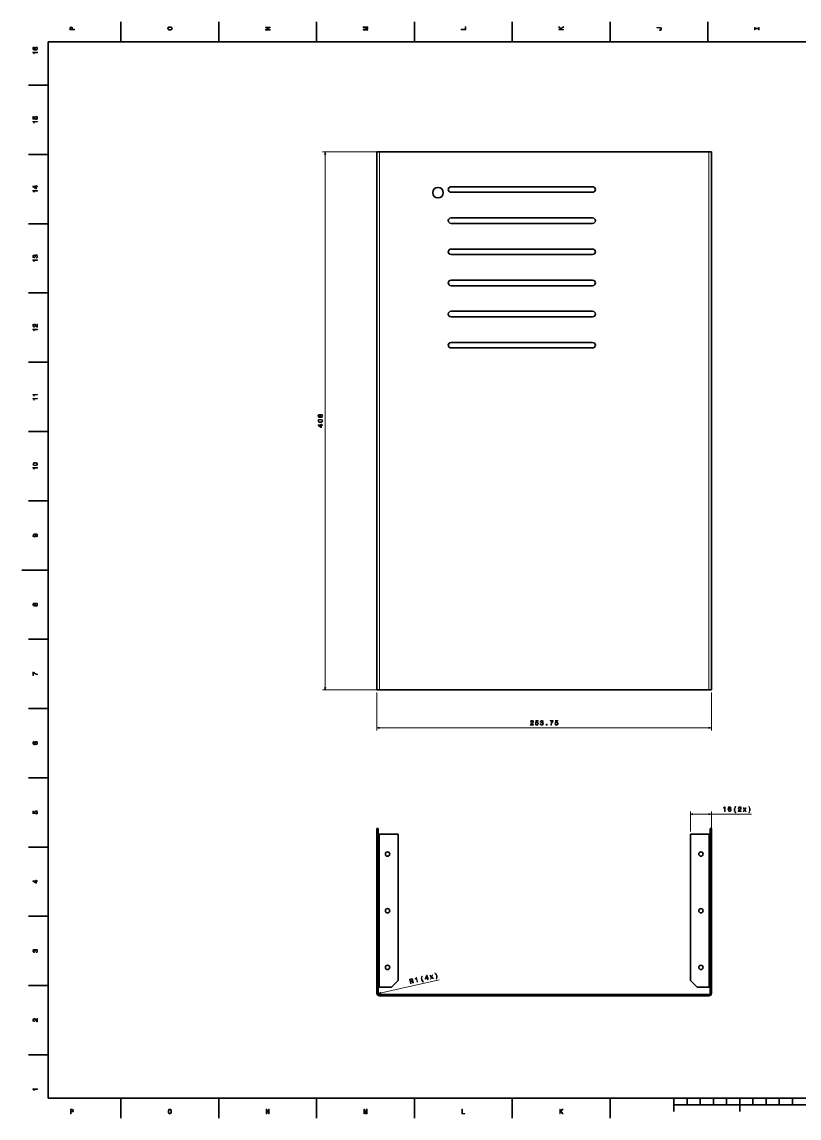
# Model space of a CAD drawing. Extents: x 0 to 1189, y 0 to 841.
# Drawn here: x 0 to 590, y 5 to 836 of the extents above; entities that cross this region are included whole.
import ezdxf

# ---------------------------------------------------------------- set-up
doc = ezdxf.new("R2010")
doc.units = 0

msp = doc.modelspace()

# ---------------------------------------------------------------- linework, layer by layer
at = {"color": 7, "lineweight": 35, "ltscale": 0.375}
for p, q in [((75.099998, 821), (75.099998, 836)), ((149.300003, 821), (149.300003, 836)), ((223.5, 821), (223.5, 836)), ((297.700012, 821), (297.700012, 836)), ((371.899994, 821), (371.899994, 836)), ((446.100006, 821), (446.100006, 836)), ((520.299988, 821), (520.299988, 836)), ((20, 788), (5, 788)), ((20, 735.5), (5, 735.5)), ((20, 683), (5, 683)), ((20, 630.5), (5, 630.5)), ((20, 578), (5, 578)), ((20, 525.5), (5, 525.5)), ((20, 473), (5, 473)), ((20, 368), (5, 368)), ((20, 315.5), (5, 315.5)), ((20, 263), (5, 263)), ((20, 210.5), (5, 210.5)), ((20, 158), (5, 158)), ((20, 105.5), (5, 105.5)), ((20, 53), (5, 53)), ((75.099998, 20), (75.099998, 5)), ((149.300003, 20), (149.300003, 5)), ((223.5, 20), (223.5, 5)), ((297.700012, 20), (297.700012, 5)), ((371.899994, 20), (371.899994, 5)), ((446.100006, 20), (446.100006, 5))]:
    msp.add_line(p, q, dxfattribs=at)
at = {"color": 7, "lineweight": 35}
for p, q in [((1169, 821), (20, 821)), ((20, 821), (20, 20)), ((269.328613, 329.548767), (269.328613, 737.548767)), ((271.328613, 737.548767), (521.078613, 737.548767)), ((523.078613, 329.548767), (523.078613, 737.548767)), ((432.884216, 711.054565), (325.483063, 711.054565)), ((325.483063, 706.869995), (432.884216, 706.869995)), ((432.884216, 687.444824), (325.483063, 687.444824)), ((325.483063, 683.260254), (432.884216, 683.260254)), ((432.884216, 663.835083), (325.483063, 663.835083)), ((325.483063, 659.650513), (432.884216, 659.650513)), ((432.884216, 640.225342), (325.483063, 640.225342)), ((325.483063, 636.04071), (432.884216, 636.04071)), ((432.884216, 616.615601), (325.483063, 616.615601)), ((325.483063, 612.430969), (432.884216, 612.430969)), ((432.884216, 593.005798), (325.483063, 593.005798)), ((325.483063, 588.821228), (432.884216, 588.821228)), ((20, 420.5), (0, 420.5)), ((521.078613, 329.548767), (271.328613, 329.548767)), ((269.328613, 220.193573), (269.328613, 99.693573)), ((270.328613, 99.693573), (270.328613, 220.193573)), ((285.328613, 220.193573), (285.328613, 109.193573)), ((507.078613, 109.193573), (507.078613, 220.193573)), ((522.078613, 99.693573), (522.078613, 220.193573)), ((523.078613, 220.193573), (523.078613, 99.693573)), ((521.078613, 98.693573), (271.328613, 98.693573)), ((271.328613, 97.693573), (521.078613, 97.693573)), ((20, 20), (1169, 20)), ((494.5, 15), (694.5, 15))]:
    msp.add_line(p, q, dxfattribs=at)
at = {"color": 7, "lineweight": 13}
for p, q in [((269.328613, 737.548767), (228.074066, 737.548767)), ((230.074066, 329.548767), (230.074066, 737.548767)), ((271.328613, 329.548767), (271.328613, 737.548767)), ((521.078613, 329.548767), (521.078613, 737.548767)), ((269.328613, 329.548767), (228.074066, 329.548767)), ((269.328613, 327.548767), (269.328613, 298.895111)), ((523.078613, 327.548767), (523.078613, 298.895111)), ((269.328613, 300.895111), (523.078613, 300.895111)), ((507.078613, 235.497284), (553.498413, 235.497284)), ((271.328613, 220.193573), (271.328613, 104.193573)), ((521.078613, 104.193573), (521.078613, 220.193573)), ((270.352875, 99.474686), (316.61792, 109.852844))]:
    msp.add_line(p, q, dxfattribs=at)
at = {"color": 7, "lineweight": 35, "ltscale": 0.05}
for p, q in [((271.328613, 737.548767), (269.328613, 737.548767)), ((523.078613, 737.548767), (521.078613, 737.548767)), ((271.328613, 329.548767), (269.328613, 329.548767)), ((523.078613, 329.548767), (521.078613, 329.548767))]:
    msp.add_line(p, q, dxfattribs=at)
at = {"color": 7, "lineweight": 13, "ltscale": 0.382593}
for p, q in [((507.078613, 222.193573), (507.078613, 237.497299)), ((523.078613, 222.193573), (523.078613, 237.497299))]:
    msp.add_line(p, q, dxfattribs=at)
at = {"color": 7, "lineweight": 35, "ltscale": 0.025}
for p, q in [((269.328613, 224.493576), (269.328613, 223.493576)), ((270.328613, 224.493576), (269.328613, 224.493576)), ((270.328613, 224.493576), (270.328613, 223.493576)), ((522.078613, 224.493576), (523.078613, 224.493576)), ((522.078613, 223.493576), (522.078613, 224.493576)), ((523.078613, 223.493576), (523.078613, 224.493576)), ((269.328613, 222.907776), (270.328613, 222.907776)), ((269.328613, 221.493576), (270.328613, 221.493576)), ((270.328613, 220.193573), (269.328613, 220.193573)), ((270.328613, 220.193573), (271.328613, 220.193573)), ((522.078613, 220.193573), (521.078613, 220.193573)), ((523.078613, 222.907776), (522.078613, 222.907776)), ((523.078613, 221.493576), (522.078613, 221.493576)), ((523.078613, 220.193573), (522.078613, 220.193573)), ((270.328613, 104.193573), (271.328613, 104.193573)), ((522.078613, 104.193573), (521.078613, 104.193573))]:
    msp.add_line(p, q, dxfattribs=at)
at = {"color": 7, "lineweight": 35, "ltscale": 0.014645}
for p, q in [((269.328613, 223.493576), (269.328613, 222.907776)), ((270.328613, 223.493576), (270.328613, 222.907776)), ((522.078613, 223.493576), (522.078613, 222.907776)), ((523.078613, 223.493576), (523.078613, 222.907776))]:
    msp.add_line(p, q, dxfattribs=at)
at = {"color": 7, "lineweight": 13, "ltscale": 0.025}
for p, q in [((270.328613, 223.493576), (269.328613, 223.493576)), ((522.078613, 223.493576), (523.078613, 223.493576))]:
    msp.add_line(p, q, dxfattribs=at)
at = {"color": 7, "lineweight": 35, "ltscale": 0.035355}
for p, q in [((269.328613, 222.907776), (269.328613, 221.493576)), ((270.328613, 222.907776), (270.328613, 221.493576)), ((522.078613, 222.907776), (522.078613, 221.493576)), ((523.078613, 222.907776), (523.078613, 221.493576))]:
    msp.add_line(p, q, dxfattribs=at)
at = {"color": 7, "lineweight": 35, "ltscale": 0.0325}
for p, q in [((269.328613, 221.493576), (269.328613, 220.193573)), ((270.328613, 221.493576), (270.328613, 220.193573)), ((522.078613, 221.493576), (522.078613, 220.193573)), ((523.078613, 221.493576), (523.078613, 220.193573))]:
    msp.add_line(p, q, dxfattribs=at)
at = {"color": 7, "lineweight": 35, "ltscale": 0.35}
for p, q in [((271.328613, 220.193573), (285.328613, 220.193573)), ((507.078613, 220.193573), (521.078613, 220.193573))]:
    msp.add_line(p, q, dxfattribs=at)
at = {"color": 7, "lineweight": 35, "ltscale": 0.176777}
for p, q in [((285.328613, 109.193573), (280.328613, 104.193573)), ((507.078613, 109.193573), (512.078613, 104.193573))]:
    msp.add_line(p, q, dxfattribs=at)
at = {"color": 7, "lineweight": 35, "ltscale": 0.225}
for p, q in [((271.328613, 104.193573), (280.328613, 104.193573)), ((521.078613, 104.193573), (512.078613, 104.193573))]:
    msp.add_line(p, q, dxfattribs=at)
at = {"color": 7, "lineweight": 35, "ltscale": 0.25}
for p, q in [((494.5, 20), (494.5, 10)), ((544.5, 20), (544.5, 10))]:
    msp.add_line(p, q, dxfattribs=at)
at = {"color": 7, "lineweight": 35, "ltscale": 0.125}
for p, q in [((504.5, 20), (504.5, 15)), ((514.5, 20), (514.5, 15)), ((524.5, 20), (524.5, 15)), ((534.5, 20), (534.5, 15)), ((554.5, 20), (554.5, 15)), ((564.5, 20), (564.5, 15)), ((574.5, 20), (574.5, 15)), ((584.5, 20), (584.5, 15))]:
    msp.add_line(p, q, dxfattribs=at)
at = {"color": 7, "lineweight": 13}
for points in [[(39.833214, 829.935913), (39.833214, 830.399841), (38.355549, 830.399841), (38.355549, 830.914246), (38.330334, 831.433716), (38.15382, 831.84729), (37.810879, 832.114563), (37.341858, 832.205322), (36.908142, 832.134705), (36.59042, 831.932983), (36.398777, 831.600159), (36.333214, 831.14624), (36.333214, 829.935913)], [(36.761887, 831.020203), (36.792149, 831.322754), (36.88797, 831.544678), (37.064484, 831.675781), (37.341858, 831.721191), (37.634365, 831.670776), (37.810879, 831.534607), (37.901657, 831.302612), (37.926872, 830.984863), (37.926872, 830.399841), (36.761887, 830.399841)], [(112.283211, 829.703918), (113.069954, 829.794678), (113.649925, 830.056946), (114.007996, 830.465454), (114.129036, 831), (114.007996, 831.529541), (113.649925, 831.943115), (113.069954, 832.200317), (112.283211, 832.296143), (111.501511, 832.200317), (111.183784, 832.089355), (110.921539, 831.943115), (110.563469, 831.529541), (110.472694, 831.277405), (110.437393, 831), (110.563469, 830.460388), (110.916496, 830.05188), (111.496468, 829.794678)], [(112.283211, 830.188049), (111.672981, 830.24353), (111.224136, 830.409973), (110.951797, 830.667175), (110.85598, 831), (110.951797, 831.32782), (111.229179, 831.585022), (111.678024, 831.751465), (112.283211, 831.811951), (112.89344, 831.751465), (113.342285, 831.585022), (113.614624, 831.32782), (113.705399, 831), (113.614624, 830.667175), (113.342285, 830.409973), (112.898483, 830.24353)], [(188.2332, 829.850159), (188.2332, 830.268738), (185.363602, 830.268738), (188.2332, 831.610229), (188.2332, 832.149841), (184.7332, 832.149841), (184.7332, 831.726257), (187.602798, 831.726257), (184.7332, 830.399841), (184.7332, 829.850159)], [(262.433228, 829.739197), (262.433228, 830.127502), (259.255981, 830.127502), (262.433228, 830.783142), (262.433228, 831.216858), (259.255981, 831.867432), (262.433228, 831.867432), (262.433228, 832.260803), (258.933228, 832.260803), (258.933228, 831.645569), (262.019684, 831), (258.933228, 830.359497), (258.933228, 829.739197)], [(336.633209, 829.976257), (336.633209, 832.225525), (336.209564, 832.225525), (336.209564, 830.440186), (333.133209, 830.440186), (333.133209, 829.976257)], [(410.833221, 829.90564), (410.833221, 830.369629), (409.587555, 830.369629), (409.143738, 830.783142), (410.833221, 831.958191), (410.833221, 832.523071), (408.805847, 831.110962), (407.333221, 832.482727), (407.333221, 831.867432), (408.952087, 830.369629), (407.333221, 830.369629), (407.333221, 829.90564)], [(483.873291, 831.403442), (484.24649, 831.368164), (484.503693, 831.262268), (484.660034, 831.04541), (484.705414, 830.712524), (484.660034, 830.384705), (484.513794, 830.167847), (484.256592, 830.041809), (483.883392, 830.00647), (483.631226, 830.016602), (483.631226, 829.562683), (483.888428, 829.552612), (484.448212, 829.613098), (484.836548, 829.819885), (485.053406, 830.177979), (485.129059, 830.70752), (485.053406, 831.231995), (484.836548, 831.590088), (484.453278, 831.796814), (483.893463, 831.862427), (481.533234, 831.862427), (481.533234, 831.403442)], [(558.80957, 830.768005), (558.80957, 830.122498), (559.233215, 830.122498), (559.233215, 831.877502), (558.80957, 831.877502), (558.80957, 831.231995), (556.15686, 831.231995), (556.15686, 831.877502), (555.733215, 831.877502), (555.733215, 830.122498), (556.15686, 830.122498), (556.15686, 830.768005)], [(9.276297, 816.978394), (8.867795, 816.882568), (8.565202, 816.660706), (8.373559, 816.317749), (8.307997, 815.873962), (8.3433, 815.576355), (8.43912, 815.319153), (8.595461, 815.092224), (8.817363, 814.900574), (9.09474, 814.749268), (9.432636, 814.638367), (9.831052, 814.567749), (10.279899, 814.547546), (10.996037, 814.628235), (11.51549, 814.875366), (11.82817, 815.273804), (11.934077, 815.818481), (11.8433, 816.307678), (11.606268, 816.680847), (11.233069, 816.922913), (10.759006, 817.008667), (10.279899, 816.922913), (9.911743, 816.690918), (9.679755, 816.332886), (9.599063, 815.889038), (9.699927, 815.409973), (9.987391, 815.05188), (9.432636, 815.127563), (9.034222, 815.28894), (8.79719, 815.536011), (8.716498, 815.878967), (8.756845, 816.131165), (8.862752, 816.322754), (9.039265, 816.448853), (9.276297, 816.514404)], [(10.764049, 816.51947), (11.081772, 816.463989), (11.323847, 816.322754), (11.48523, 816.095825), (11.535663, 815.813416), (11.48523, 815.515869), (11.32889, 815.28894), (11.086815, 815.142639), (10.769092, 815.09729), (10.456412, 815.147705), (10.21938, 815.28894), (10.068084, 815.520935), (10.012608, 815.833557), (10.068084, 816.105896), (10.214337, 816.322754), (10.451368, 816.463989)], [(11.833213, 812.641235), (11.833213, 813.100159), (8.307997, 813.100159), (8.307997, 812.757202), (8.615634, 812.666443), (8.822406, 812.484863), (8.943443, 812.20752), (8.983789, 811.824219), (9.341859, 811.824219), (9.341859, 812.641235)], [(11.833213, 760.141235), (11.833213, 760.600159), (8.307997, 760.600159), (8.307997, 760.257202), (8.615634, 760.166443), (8.822406, 759.984863), (8.943443, 759.70752), (8.983789, 759.324219), (9.341859, 759.324219), (9.341859, 760.141235)], [(10.920389, 762.017334), (11.333934, 762.128235), (11.6567, 762.375366), (11.858429, 762.738464), (11.934077, 763.202454), (11.8433, 763.711853), (11.596181, 764.110229), (11.202809, 764.362427), (10.698487, 764.458252), (10.229466, 764.372498), (9.861311, 764.130432), (9.624279, 763.752197), (9.538545, 763.263), (9.599063, 762.884766), (9.76549, 762.592224), (8.822406, 762.733459), (8.822406, 764.266602), (8.408861, 764.266602), (8.408861, 762.395569), (10.26477, 762.118164), (10.26477, 762.521606), (10.027738, 762.814148), (9.942002, 763.187317), (9.997478, 763.510071), (10.158861, 763.757202), (10.405979, 763.913574), (10.723703, 763.969055), (11.041427, 763.913574), (11.288545, 763.752197), (11.444884, 763.505066), (11.50036, 763.187317), (11.465057, 762.920044), (11.349063, 762.713257), (11.167507, 762.561951), (10.920389, 762.486328)], [(11.833213, 707.641235), (11.833213, 708.100159), (8.307997, 708.100159), (8.307997, 707.757202), (8.615634, 707.666443), (8.822406, 707.484863), (8.943443, 707.20752), (8.983789, 706.824219), (9.341859, 706.824219), (9.341859, 707.641235)], [(11.833213, 711.04541), (11.833213, 711.499268), (10.965778, 711.499268), (10.965778, 711.998596), (10.56232, 711.998596), (10.56232, 711.499268), (8.408861, 711.499268), (8.408861, 711.040344), (10.521974, 709.507202), (10.965777, 709.507202), (10.965778, 711.04541)], [(10.56232, 709.930847), (8.993876, 711.04541), (10.56232, 711.04541)], [(10.733789, 656.997131), (10.769092, 656.997131), (11.253242, 657.07782), (11.616354, 657.31488), (11.848343, 657.688049), (11.934077, 658.182312), (11.848343, 658.706787), (11.626441, 659.100159), (11.273415, 659.352295), (10.819525, 659.443115), (10.521974, 659.402771), (10.279899, 659.291809), (10.0933, 659.110229), (9.957132, 658.868164), (9.684798, 659.195984), (9.251081, 659.311951), (8.857709, 659.236328), (8.560158, 659.01947), (8.373559, 658.666443), (8.307997, 658.182312), (8.388688, 657.728394), (8.610591, 657.380432), (8.963616, 657.153442), (9.432636, 657.07782), (9.467939, 657.07782), (9.467939, 657.526672), (9.145173, 657.567017), (8.913184, 657.69812), (8.771974, 657.909973), (8.721541, 658.20752), (8.761888, 658.469727), (8.867795, 658.661377), (9.039265, 658.777405), (9.271254, 658.822754), (9.518372, 658.777405), (9.684798, 658.656372), (9.785663, 658.444519), (9.815922, 658.157043), (9.810879, 657.960388), (10.209293, 657.960388), (10.199207, 658.20752), (10.244596, 658.525208), (10.365634, 658.762268), (10.56232, 658.903442), (10.819524, 658.953918), (11.112032, 658.898438), (11.32889, 658.752197), (11.465057, 658.520203), (11.510447, 658.212524), (11.460014, 657.894836), (11.308718, 657.662842), (11.066643, 657.516602), (10.733789, 657.461121)], [(11.833213, 655.141235), (11.833213, 655.600159), (8.307997, 655.600159), (8.307997, 655.257202), (8.615634, 655.166443), (8.822406, 654.984863), (8.943443, 654.70752), (8.983789, 654.324219), (9.341859, 654.324219), (9.341859, 655.141235)], [(11.833213, 604.537476), (11.833213, 606.943115), (11.399495, 606.943115), (11.399495, 605.041809), (11.162464, 605.147705), (10.965778, 605.329285), (10.607709, 605.889038), (10.456412, 606.186584), (10.239553, 606.51947), (9.987391, 606.75647), (9.689841, 606.892639), (9.351945, 606.943115), (8.928314, 606.857361), (8.595461, 606.6203), (8.383645, 606.257202), (8.307997, 605.788208), (8.393732, 605.304077), (8.630763, 604.935913), (9.009006, 604.698853), (9.508285, 604.618164), (9.57889, 604.618164), (9.57889, 605.077087), (9.538545, 605.077087), (9.195605, 605.122498), (8.943443, 605.258667), (8.782061, 605.475525), (8.726584, 605.763), (8.777017, 606.055481), (8.903098, 606.272339), (9.099784, 606.413574), (9.346902, 606.463989), (9.57889, 606.428711), (9.775576, 606.332886), (9.947046, 606.171509), (10.098343, 605.949585), (10.259726, 605.652039), (10.572406, 605.157776), (10.905259, 604.809814), (11.308718, 604.603027), (11.818084, 604.537476)], [(11.833213, 602.641235), (11.833213, 603.100159), (8.307997, 603.100159), (8.307997, 602.757202), (8.615634, 602.666443), (8.822406, 602.484863), (8.943443, 602.20752), (8.983789, 601.824219), (9.341859, 601.824219), (9.341859, 602.641235)], [(11.833213, 553.177246), (11.833213, 553.636169), (8.307997, 553.636169), (8.307997, 553.293213), (8.615634, 553.202454), (8.822406, 553.020935), (8.943443, 552.74353), (8.983789, 552.360229), (9.341859, 552.360229), (9.341859, 553.177246)], [(11.833213, 550.141235), (11.833213, 550.600159), (8.307997, 550.600159), (8.307997, 550.257202), (8.615634, 550.166443), (8.822406, 549.984863), (8.943443, 549.70752), (8.983789, 549.324219), (9.341859, 549.324219), (9.341859, 550.141235)], [(226.187897, 536.659424), (226.329117, 536.402222), (226.525803, 536.225708), (226.772919, 536.114746), (227.070465, 536.079468), (227.519318, 536.160156), (227.867294, 536.392151), (228.089203, 536.770386), (228.174927, 537.28479), (228.089203, 537.794189), (227.867294, 538.172424), (227.519318, 538.404419), (227.070465, 538.490112), (226.772919, 538.449768), (226.525803, 538.343872), (226.329117, 538.162354), (226.187897, 537.910156), (226.066864, 538.111877), (225.900436, 538.253113), (225.6987, 538.338867), (225.451584, 538.36908), (225.093521, 538.288391), (224.806061, 538.076599), (224.619461, 537.733643), (224.548859, 537.28479), (224.619461, 536.830933), (224.806061, 536.487976), (225.093521, 536.271118), (225.451584, 536.195435), (225.6987, 536.220703), (225.900436, 536.306396)], [(226.36441, 532.333374), (227.156204, 532.408997), (227.721039, 532.646057), (228.06398, 533.024292), (228.174927, 533.548767), (228.06398, 534.068237), (227.721039, 534.446472), (227.156204, 534.678467), (226.36441, 534.759155), (225.577667, 534.678467), (225.264984, 534.582642), (225.007782, 534.446472), (224.664841, 534.068237), (224.548859, 533.548767), (224.664841, 533.024292), (225.012833, 532.646057), (225.577667, 532.408997)], [(225.491943, 536.674561), (225.270035, 536.714905), (225.098572, 536.835938), (224.992661, 537.027588), (224.952316, 537.28479), (224.992661, 537.536987), (225.098572, 537.728638), (225.270035, 537.849609), (225.491943, 537.89502), (225.718887, 537.849609), (225.895386, 537.728638), (226.011383, 537.536987), (226.046692, 537.28479), (226.006348, 537.027588), (225.895386, 536.835938), (225.718887, 536.714905)], [(226.36441, 532.817505), (225.754181, 532.857849), (225.31543, 532.983948), (225.058212, 533.210876), (224.967438, 533.548767), (225.058212, 533.881592), (225.31543, 534.108582), (225.754181, 534.234619), (226.36441, 534.275024), (226.979691, 534.234619), (227.418442, 534.108582), (227.675659, 533.881592), (227.761383, 533.548767), (227.675659, 533.210876), (227.418442, 532.983948), (226.979691, 532.857849)], [(227.060379, 536.563599), (226.793091, 536.609009), (226.591354, 536.755249), (226.460236, 536.982178), (226.414841, 537.28479), (226.460236, 537.582336), (226.591354, 537.809326), (226.793091, 537.955566), (227.060379, 538.005981), (227.347839, 537.955566), (227.564697, 537.809326), (227.705917, 537.582336), (227.751297, 537.28479), (227.705917, 536.982178), (227.564697, 536.755249), (227.347839, 536.609009)], [(228.074066, 530.090149), (228.074066, 530.544006), (227.206635, 530.544006), (227.206635, 531.043335), (226.803177, 531.043335), (226.803177, 530.544006), (224.649719, 530.544006), (224.649719, 530.085083), (226.762833, 528.551941), (227.206635, 528.551941), (227.206635, 530.090149)], [(226.803177, 528.975586), (225.234726, 530.090149), (226.803177, 530.090149)], [(10.123559, 499.552612), (10.915345, 499.628265), (11.480187, 499.865295), (11.823127, 500.24353), (11.934077, 500.768036), (11.823127, 501.287476), (11.480187, 501.66571), (10.915346, 501.897705), (10.123559, 501.978394), (9.336816, 501.897705), (9.024136, 501.80188), (8.766931, 501.66571), (8.423991, 501.287476), (8.307997, 500.768036), (8.423991, 500.24353), (8.771974, 499.865295), (9.336815, 499.628265)], [(10.123559, 500.036743), (9.513329, 500.077087), (9.074568, 500.203186), (8.817363, 500.430115), (8.726584, 500.768036), (8.817363, 501.100891), (9.074568, 501.32782), (9.513329, 501.453888), (10.123559, 501.494263), (10.738832, 501.453888), (11.177593, 501.32782), (11.434798, 501.100891), (11.520533, 500.768036), (11.434798, 500.430115), (11.177593, 500.203186), (10.738832, 500.077087)], [(11.833213, 497.641235), (11.833213, 498.100159), (8.307997, 498.100159), (8.307997, 497.757202), (8.615634, 497.666443), (8.822406, 497.484894), (8.943443, 497.20752), (8.983789, 496.824219), (9.341859, 496.824219), (9.341859, 497.641235)], [(10.965777, 445.539642), (11.364193, 445.615265), (11.671829, 445.832153), (11.863472, 446.175079), (11.934077, 446.628967), (11.898775, 446.926514), (11.807997, 447.193817), (11.651657, 447.420746), (11.429755, 447.612396), (11.152377, 447.763702), (10.809438, 447.874634), (10.416066, 447.940216), (9.962175, 447.965424), (9.251081, 447.8797), (8.731628, 447.632568), (8.418948, 447.239197), (8.307997, 446.699585), (8.398775, 446.205353), (8.64085, 445.832153), (9.014049, 445.590057), (9.483068, 445.509369), (9.967218, 445.590057), (10.335374, 445.827087), (10.567363, 446.180115), (10.643011, 446.628967), (10.54719, 447.103027), (10.254683, 447.46109), (10.814481, 447.380402), (11.212896, 447.219025), (11.449927, 446.971893), (11.525576, 446.634003), (11.490273, 446.371765), (11.379322, 446.180115), (11.202809, 446.054047), (10.965777, 446.003601)], [(9.478025, 445.998566), (9.165345, 446.049011), (8.918227, 446.190216), (8.761888, 446.412109), (8.706411, 446.699585), (8.761888, 446.997131), (8.918227, 447.22406), (9.160302, 447.365265), (9.472982, 447.420746), (9.790706, 447.365265), (10.027738, 447.22406), (10.173991, 446.992096), (10.224423, 446.684448), (10.173991, 446.407074), (10.027738, 446.190216), (9.795749, 446.049011)], [(9.947045, 393.624634), (10.088256, 393.367432), (10.284942, 393.190918), (10.532061, 393.079987), (10.829611, 393.044678), (11.278458, 393.125366), (11.626441, 393.357361), (11.848343, 393.735596), (11.934077, 394.25), (11.848343, 394.759369), (11.626441, 395.137604), (11.278458, 395.369598), (10.829611, 395.455353), (10.532061, 395.414978), (10.284942, 395.309082), (10.088256, 395.127533), (9.947045, 394.875366), (9.826009, 395.077087), (9.659582, 395.218292), (9.457852, 395.304047), (9.210734, 395.33429), (8.852665, 395.253601), (8.565202, 395.041779), (8.378602, 394.698853), (8.307997, 394.25), (8.378602, 393.796112), (8.565202, 393.453186), (8.852665, 393.236328), (9.210734, 393.160675), (9.457852, 393.185883), (9.659582, 393.271606)], [(9.251081, 393.639771), (9.029179, 393.680115), (8.857709, 393.801147), (8.751801, 393.992798), (8.711455, 394.25), (8.751801, 394.502167), (8.857709, 394.693817), (9.029179, 394.81485), (9.251081, 394.860229), (9.478025, 394.81485), (9.654538, 394.693817), (9.770533, 394.502167), (9.805836, 394.25), (9.76549, 393.992798), (9.654538, 393.801147), (9.478025, 393.680115)], [(10.819524, 393.528839), (10.552233, 393.574219), (10.350504, 393.720459), (10.21938, 393.947418), (10.173991, 394.25), (10.21938, 394.547546), (10.350504, 394.774506), (10.552233, 394.920746), (10.819524, 394.971191), (11.106988, 394.920746), (11.323847, 394.774506), (11.465057, 394.547546), (11.510447, 394.25), (11.465057, 393.947418), (11.323847, 393.720459), (11.106988, 393.574219)], [(11.833213, 341.049011), (11.833213, 341.55835), (11.001081, 341.724792), (10.224423, 342.017303), (9.503242, 342.430847), (8.827449, 342.970459), (8.408861, 342.970459), (8.408861, 340.569885), (8.867795, 340.569885), (8.867795, 342.486328), (9.548631, 341.931549), (10.259726, 341.51297), (11.01621, 341.220459)], [(385.632996, 302.895111), (388.038635, 302.895111), (388.038635, 303.328827), (386.137329, 303.328827), (386.243225, 303.565857), (386.424805, 303.762543), (386.984619, 304.120605), (387.282166, 304.271912), (387.61499, 304.48877), (387.852051, 304.740936), (387.98822, 305.038483), (388.038635, 305.376373), (387.952881, 305.800018), (387.715881, 306.132874), (387.352753, 306.344666), (386.883728, 306.420319), (386.399597, 306.334595), (386.031433, 306.097565), (385.794403, 305.71933), (385.713684, 305.220032), (385.713684, 305.149445), (386.172638, 305.149445), (386.172638, 305.189789), (386.218018, 305.532715), (386.354187, 305.784882), (386.571045, 305.946259), (386.858521, 306.00174), (387.151031, 305.951294), (387.367889, 305.825226), (387.509094, 305.62854), (387.559509, 305.381409), (387.524231, 305.149445), (387.428406, 304.952759), (387.267029, 304.781281), (387.045105, 304.629974), (386.747559, 304.468597), (386.253326, 304.155914), (385.905334, 303.823059), (385.698578, 303.419617), (385.632996, 302.910248)], [(389.348877, 303.807922), (389.459808, 303.394379), (389.70694, 303.071625), (390.070068, 302.869904), (390.534027, 302.79425), (391.043396, 302.88501), (391.441803, 303.132141), (391.69397, 303.525513), (391.789795, 304.029846), (391.704041, 304.498871), (391.461975, 304.867004), (391.08374, 305.104034), (390.594543, 305.189789), (390.216309, 305.129272), (389.923798, 304.96283), (390.065002, 305.905914), (391.598145, 305.905914), (391.598145, 306.319458), (389.727112, 306.319458), (389.449707, 304.463562), (389.85318, 304.463562), (390.145691, 304.700592), (390.51889, 304.786316), (390.841675, 304.730835), (391.088776, 304.569458), (391.245117, 304.322357), (391.300598, 304.004608), (391.245117, 303.68689), (391.08374, 303.439789), (390.836609, 303.283447), (390.51889, 303.227966), (390.251587, 303.263275), (390.04483, 303.379272), (389.893555, 303.560822), (389.817871, 303.807922)], [(393.064697, 303.994537), (393.064697, 303.959229), (393.145386, 303.475067), (393.382446, 303.111969), (393.755615, 302.879974), (394.249878, 302.79425), (394.774353, 302.879974), (395.167725, 303.101898), (395.419922, 303.454895), (395.510681, 303.908813), (395.470337, 304.20636), (395.359375, 304.448425), (395.177826, 304.63501), (394.93573, 304.771179), (395.26355, 305.043518), (395.379578, 305.477234), (395.303894, 305.870605), (395.087036, 306.168152), (394.734009, 306.354767), (394.249878, 306.420319), (393.79599, 306.33963), (393.447998, 306.117737), (393.221069, 305.764709), (393.145386, 305.295685), (393.145386, 305.260376), (393.594238, 305.260376), (393.634583, 305.58316), (393.765717, 305.815155), (393.977539, 305.95636), (394.275085, 306.006775), (394.537354, 305.966431), (394.728973, 305.860535), (394.844971, 305.689056), (394.890381, 305.457062), (394.844971, 305.209961), (394.723938, 305.043518), (394.512115, 304.942657), (394.22467, 304.912415), (394.027954, 304.91745), (394.027954, 304.519043), (394.275085, 304.529114), (394.592834, 304.483734), (394.829834, 304.362701), (394.971069, 304.166016), (395.021484, 303.908813), (394.966003, 303.616302), (394.819763, 303.399445), (394.587769, 303.263275), (394.280151, 303.217865), (393.962402, 303.268311), (393.730408, 303.419617), (393.584167, 303.661682), (393.528687, 303.994537)], [(397.723633, 302.895111), (398.419617, 302.895111), (398.419617, 303.646545), (397.723633, 303.646545)], [(401.106628, 302.895111), (401.616028, 302.895111), (401.78244, 303.727234), (402.074951, 304.503906), (402.488495, 305.225067), (403.028137, 305.900879), (403.028137, 306.319458), (400.627533, 306.319458), (400.627533, 305.860535), (402.543945, 305.860535), (401.989197, 305.179688), (401.570618, 304.468597), (401.278137, 303.712128)], [(404.292969, 303.807922), (404.4039, 303.394379), (404.651031, 303.071625), (405.01416, 302.869904), (405.478119, 302.79425), (405.987488, 302.88501), (406.385895, 303.132141), (406.638062, 303.525513), (406.733887, 304.029846), (406.648132, 304.498871), (406.406067, 304.867004), (406.027832, 305.104034), (405.538635, 305.189789), (405.1604, 305.129272), (404.867889, 304.96283), (405.009094, 305.905914), (406.542236, 305.905914), (406.542236, 306.319458), (404.671204, 306.319458), (404.393799, 304.463562), (404.797272, 304.463562), (405.089783, 304.700592), (405.462982, 304.786316), (405.785767, 304.730835), (406.032867, 304.569458), (406.189209, 304.322357), (406.24469, 304.004608), (406.189209, 303.68689), (406.027832, 303.439789), (405.780701, 303.283447), (405.462982, 303.227966), (405.195679, 303.263275), (404.988922, 303.379272), (404.837646, 303.560822), (404.761963, 303.807922)], [(9.276297, 290.460388), (8.867795, 290.364563), (8.565202, 290.14267), (8.373559, 289.799713), (8.307997, 289.355927), (8.3433, 289.05835), (8.43912, 288.801147), (8.595461, 288.574219), (8.817363, 288.382568), (9.09474, 288.231262), (9.432636, 288.120331), (9.831052, 288.049713), (10.279899, 288.029541), (10.996037, 288.110229), (11.51549, 288.357361), (11.82817, 288.755768), (11.934077, 289.300446), (11.8433, 289.789642), (11.606268, 290.162842), (11.233068, 290.404907), (10.759006, 290.490631), (10.279899, 290.404907), (9.911743, 290.172913), (9.679755, 289.81485), (9.599063, 289.371033), (9.699927, 288.891937), (9.987391, 288.533875), (9.432636, 288.609528), (9.034222, 288.770905), (8.79719, 289.018005), (8.716498, 289.360962), (8.756845, 289.613129), (8.862752, 289.804749), (9.039265, 289.930847), (9.276297, 289.996399)], [(10.764049, 290.001434), (11.081772, 289.945984), (11.323847, 289.804749), (11.48523, 289.57782), (11.535663, 289.29541), (11.48523, 288.997833), (11.32889, 288.770905), (11.086815, 288.624634), (10.769092, 288.579254), (10.456411, 288.6297), (10.21938, 288.770905), (10.068083, 289.002899), (10.012608, 289.315582), (10.068083, 289.587891), (10.214336, 289.804749), (10.451368, 289.945984)], [(532.909546, 237.497299), (533.368408, 237.497299), (533.368408, 241.022507), (533.025513, 241.022507), (532.934692, 240.714874), (532.753174, 240.508102), (532.47583, 240.38707), (532.092529, 240.34671), (532.092529, 239.988647), (532.909546, 239.988647)], [(537.946655, 240.054214), (537.85083, 240.462708), (537.628967, 240.765305), (537.286011, 240.956955), (536.842224, 241.022507), (536.544678, 240.987213), (536.287476, 240.891388), (536.060547, 240.735046), (535.868896, 240.513153), (535.717529, 240.235764), (535.606628, 239.897873), (535.536011, 239.499451), (535.515869, 239.050613), (535.596558, 238.334473), (535.843628, 237.815018), (536.242065, 237.502335), (536.786743, 237.396423), (537.27594, 237.487213), (537.64917, 237.724243), (537.891235, 238.097443), (537.976929, 238.571503), (537.891235, 239.050613), (537.65918, 239.418762), (537.301147, 239.650757), (536.8573, 239.731445), (536.378235, 239.630585), (536.020142, 239.343109), (536.095825, 239.897873), (536.257202, 240.296295), (536.504272, 240.533325), (536.84729, 240.614014), (537.099426, 240.573669), (537.291016, 240.467758), (537.417114, 240.291245), (537.482666, 240.054214)], [(541.140503, 236.523956), (541.458191, 236.523956), (541.170715, 237.058533), (540.968994, 237.618332), (540.842896, 238.208389), (540.802612, 238.803497), (540.842896, 239.39859), (540.968994, 239.983612), (541.170715, 240.548447), (541.458191, 241.083038), (541.140503, 241.083038), (540.772339, 240.528275), (540.515137, 239.978561), (540.36377, 239.403641), (540.31842, 238.803497), (540.36377, 238.198303), (540.515137, 237.628418), (540.772339, 237.078705)], [(543.277832, 237.497299), (545.683411, 237.497299), (545.683411, 237.931015), (543.782104, 237.931015), (543.888062, 238.168045), (544.06958, 238.364731), (544.629395, 238.722809), (544.92688, 238.8741), (545.259766, 239.090958), (545.496826, 239.343109), (545.632935, 239.640671), (545.683411, 239.978561), (545.597656, 240.402191), (545.360657, 240.735046), (544.997559, 240.946869), (544.528503, 241.022507), (544.044373, 240.936768), (543.676208, 240.699738), (543.439209, 240.321503), (543.358521, 239.82222), (543.358521, 239.751617), (543.817383, 239.751617), (543.817383, 239.791962), (543.862793, 240.134903), (543.998962, 240.38707), (544.21582, 240.548447), (544.503296, 240.603928), (544.795776, 240.553497), (545.012695, 240.427414), (545.15387, 240.230728), (545.204346, 239.983612), (545.169006, 239.751617), (545.073181, 239.554932), (544.911804, 239.383453), (544.68988, 239.232162), (544.392334, 239.070786), (543.898071, 238.758102), (543.55011, 238.425247), (543.343384, 238.02179), (543.277832, 237.512421)], [(551.61731, 236.523956), (551.980347, 237.078705), (552.237549, 237.628418), (552.388916, 238.198303), (552.439331, 238.803497), (552.388916, 239.403641), (552.237549, 239.978561), (551.980347, 240.528275), (551.61731, 241.083038), (551.299561, 241.083038), (551.58197, 240.548447), (551.783691, 239.983612), (551.904724, 239.39859), (551.950134, 238.803497), (551.904724, 238.208389), (551.783691, 237.618332), (551.576904, 237.058533), (551.299561, 236.523956)], [(10.920388, 235.499283), (11.333933, 235.610229), (11.6567, 235.857361), (11.858429, 236.220474), (11.934077, 236.684448), (11.8433, 237.193817), (11.596181, 237.592224), (11.202809, 237.844391), (10.698486, 237.940201), (10.229466, 237.854477), (9.861311, 237.612396), (9.624279, 237.234161), (9.538545, 236.744965), (9.599063, 236.366714), (9.76549, 236.074219), (8.822406, 236.215424), (8.822406, 237.748566), (8.408861, 237.748566), (8.408861, 235.877533), (10.26477, 235.600143), (10.26477, 236.003601), (10.027738, 236.296112), (9.942002, 236.669312), (9.997478, 236.992081), (10.158861, 237.239197), (10.405979, 237.395538), (10.723702, 237.451019), (11.041427, 237.395538), (11.288545, 237.234161), (11.444884, 236.987045), (11.50036, 236.669312), (11.465057, 236.402023), (11.349063, 236.195251), (11.167507, 236.043961), (10.920388, 235.968307)], [(537.487732, 238.566467), (537.432251, 238.248734), (537.291016, 238.006653), (537.064087, 237.845276), (536.781738, 237.794846), (536.484131, 237.845276), (536.257202, 238.001617), (536.110962, 238.243698), (536.065552, 238.561417), (536.115967, 238.8741), (536.257202, 239.11113), (536.489197, 239.262421), (536.80188, 239.317902), (537.074219, 239.262421), (537.291016, 239.11618), (537.432251, 238.879135)], [(547.523193, 237.497299), (548.219116, 238.551331), (548.935303, 237.497299), (549.469849, 237.497299), (548.501587, 238.894272), (549.414429, 240.205505), (548.900024, 240.205505), (548.239319, 239.222076), (547.578613, 240.205505), (547.054199, 240.205505), (547.951843, 238.889221), (547.003723, 237.497299)], [(11.833213, 184.52739), (11.833213, 184.981277), (10.965777, 184.981277), (10.965777, 185.48056), (10.56232, 185.48056), (10.56232, 184.981277), (8.408861, 184.981277), (8.408861, 184.522339), (10.521974, 182.989197), (10.965777, 182.989197), (10.965777, 184.52739)], [(10.56232, 183.412827), (8.993876, 184.52739), (10.56232, 184.52739)], [(10.733789, 130.479111), (10.769092, 130.479111), (11.253242, 130.559799), (11.616354, 130.796829), (11.848343, 131.170029), (11.934077, 131.664276), (11.848343, 132.188766), (11.626441, 132.582138), (11.273415, 132.834305), (10.819524, 132.925079), (10.521974, 132.884735), (10.279899, 132.773788), (10.093299, 132.592224), (9.957132, 132.350143), (9.684798, 132.677963), (9.251081, 132.793961), (8.857709, 132.718307), (8.560158, 132.50145), (8.373559, 132.148422), (8.307997, 131.664276), (8.388688, 131.210388), (8.610591, 130.862396), (8.963616, 130.635452), (9.432636, 130.559799), (9.467939, 130.559799), (9.467939, 131.008652), (9.145173, 131.048996), (8.913184, 131.180115), (8.771974, 131.391937), (8.721541, 131.689484), (8.761888, 131.951736), (8.867795, 132.143372), (9.039265, 132.259369), (9.271254, 132.304764), (9.518372, 132.259369), (9.684798, 132.138336), (9.785663, 131.926514), (9.815922, 131.639053), (9.810879, 131.442368), (10.209293, 131.442368), (10.199207, 131.689484), (10.244596, 132.007217), (10.365634, 132.244247), (10.56232, 132.385452), (10.819524, 132.435883), (11.112031, 132.380417), (11.32889, 132.234161), (11.465057, 132.002167), (11.510447, 131.694534), (11.460014, 131.376801), (11.308717, 131.144821), (11.066642, 130.998566), (10.733789, 130.943085)], [(294.788971, 107.005905), (295.246613, 107.108566), (294.923187, 108.5504), (295.390686, 108.655258), (295.738464, 108.717773), (295.970428, 108.697449), (296.124939, 108.561554), (296.239288, 108.282257), (296.363251, 107.844879), (296.457886, 107.561172), (296.555603, 107.402191), (297.072266, 107.518097), (297.0513, 107.611588), (296.907227, 107.723984), (296.810455, 107.971054), (296.652374, 108.514465), (296.477112, 108.904144), (296.335205, 109.006699), (296.137085, 109.060455), (296.306335, 109.227631), (296.405487, 109.430771), (296.445496, 109.66716), (296.416504, 109.934601), (296.254883, 110.332504), (295.988525, 110.598358), (295.621765, 110.712509), (295.164551, 110.677124), (294.022888, 110.421036)], [(295.130432, 110.230148), (295.437225, 110.26796), (295.6698, 110.221924), (295.841309, 110.079498), (295.946289, 109.818787), (295.961121, 109.522324), (295.866882, 109.320297), (295.6604, 109.180939), (295.355896, 109.086792), (294.829346, 108.968674), (294.574371, 110.105408)], [(299.735901, 108.115601), (300.183716, 108.216049), (299.412109, 111.655792), (299.077515, 111.580719), (299.056274, 111.260681), (298.924377, 111.01918), (298.680206, 110.840363), (298.315033, 110.717102), (298.393433, 110.367722), (299.190613, 110.546539)], [(304.33493, 108.149719), (304.644958, 108.219269), (304.247437, 108.677963), (303.92807, 109.180038), (303.675903, 109.72818), (303.506287, 110.300018), (303.415405, 110.889526), (303.41037, 111.487946), (303.483582, 112.083252), (303.647034, 112.667786), (303.337036, 112.598251), (303.099243, 111.976364), (302.968567, 111.383682), (302.946777, 110.789581), (303.033875, 110.194046), (303.210632, 109.61348), (303.482971, 109.09053), (303.854279, 108.610443)], [(307.678741, 109.897339), (308.121613, 109.996689), (307.931763, 110.843094), (308.418945, 110.952377), (308.330627, 111.346039), (307.843445, 111.236771), (307.372101, 113.337997), (306.924286, 113.237549), (305.890839, 110.840103), (305.987976, 110.407059), (307.488861, 110.743744)], [(306.313049, 110.893463), (307.057251, 112.667831), (307.400574, 111.137421)], [(310.349823, 110.496521), (310.798218, 111.677338), (311.727692, 110.805603), (312.249298, 110.922607), (310.998718, 112.073776), (311.602386, 113.553009), (311.100464, 113.440414), (310.671082, 112.336227), (309.811157, 113.151215), (309.299408, 113.036407), (310.46344, 111.948532), (309.842957, 110.382828)], [(314.557678, 110.442902), (314.790558, 111.06369), (314.921204, 111.656372), (314.944092, 112.245544), (314.86084, 112.847092), (314.680298, 113.421646), (314.406799, 113.949524), (314.035522, 114.429611), (313.559784, 114.891434), (313.249756, 114.821884), (313.642365, 114.362091), (313.96283, 113.855103), (314.208984, 113.31076), (314.383514, 112.740021), (314.469482, 112.149414), (314.48053, 111.54718), (314.401306, 110.955688), (314.247681, 110.373367)], [(11.833213, 78.019447), (11.833213, 80.425072), (11.399495, 80.425072), (11.399495, 78.523773), (11.162463, 78.629684), (10.965777, 78.811241), (10.607709, 79.371033), (10.456411, 79.668587), (10.239552, 80.001442), (9.987391, 80.238472), (9.689841, 80.374641), (9.351945, 80.425072), (8.928314, 80.339333), (8.595461, 80.102303), (8.383645, 79.739189), (8.307997, 79.270172), (8.393732, 78.786018), (8.630763, 78.41787), (9.009006, 78.180832), (9.508285, 78.100143), (9.57889, 78.100143), (9.57889, 78.559074), (9.538545, 78.559074), (9.195605, 78.604462), (8.943443, 78.740631), (8.782061, 78.957489), (8.726584, 79.244957), (8.777017, 79.53746), (8.903098, 79.754318), (9.099784, 79.895531), (9.346902, 79.945961), (9.57889, 79.91066), (9.775576, 79.814842), (9.947045, 79.653458), (10.098343, 79.431557), (10.259726, 79.134003), (10.572406, 78.639771), (10.905259, 78.291786), (11.308717, 78.085014), (11.818083, 78.019447)], [(11.833213, 26.659222), (11.833213, 27.118156), (8.307997, 27.118156), (8.307997, 26.775217), (8.615634, 26.684439), (8.822406, 26.502882), (8.943443, 26.225506), (8.983789, 25.84222), (9.341859, 25.84222), (9.341859, 26.659222)], [(36.935879, 8.166786), (37.399853, 8.166786), (37.399853, 9.644452), (37.914265, 9.644452), (38.433716, 9.669668), (38.84726, 9.846181), (39.114552, 10.18912), (39.20533, 10.65814), (39.134724, 11.091858), (38.932995, 11.409582), (38.600143, 11.601224), (38.146252, 11.666786), (36.935879, 11.666786)], [(38.020172, 11.238111), (38.322765, 11.207852), (38.544666, 11.112031), (38.675793, 10.935518), (38.72118, 10.65814), (38.670746, 10.365633), (38.53458, 10.18912), (38.302593, 10.098343), (37.984867, 10.073126), (37.399853, 10.073126), (37.399853, 11.238111)], [(110.903885, 9.916786), (110.994667, 9.130043), (111.256912, 8.550072), (111.665413, 8.192002), (112.199997, 8.070965), (112.729538, 8.192002), (113.143082, 8.550072), (113.400284, 9.130043), (113.496101, 9.916786), (113.400284, 10.698486), (113.28933, 11.01621), (113.143082, 11.278458), (112.729538, 11.636527), (112.477371, 11.727304), (112.199997, 11.762608), (111.66037, 11.636527), (111.251869, 11.283501), (110.994667, 10.703529)], [(111.388039, 9.916786), (111.443512, 10.527017), (111.60994, 10.975864), (111.867142, 11.248199), (112.199997, 11.34402), (112.527802, 11.248199), (112.785011, 10.970821), (112.951439, 10.521974), (113.011955, 9.916786), (112.951439, 9.306556), (112.785011, 8.857708), (112.527802, 8.585374), (112.199997, 8.494596), (111.867142, 8.585374), (111.60994, 8.857708), (111.443512, 9.301513)], [(185.250137, 8.166786), (185.668732, 8.166786), (185.668732, 11.036383), (187.010223, 8.166786), (187.54985, 8.166786), (187.54985, 11.666786), (187.126221, 11.666786), (187.126221, 8.79719), (185.79985, 11.666786), (185.250137, 11.666786)], [(259.339203, 8.166786), (259.727539, 8.166786), (259.727539, 11.34402), (260.383148, 8.166786), (260.816864, 8.166786), (261.467438, 11.34402), (261.467438, 8.166786), (261.860809, 8.166786), (261.860809, 11.666786), (261.245544, 11.666786), (260.600006, 8.580331), (259.959534, 11.666786), (259.339203, 11.666786)], [(333.776215, 8.166786), (336.025513, 8.166786), (336.025513, 8.590417), (334.240204, 8.590417), (334.240204, 11.666786), (333.776215, 11.666786)], [(407.90564, 8.166786), (408.369598, 8.166786), (408.369598, 9.412463), (408.783142, 9.856268), (409.958221, 8.166786), (410.523071, 8.166786), (409.110962, 10.194164), (410.482727, 11.666786), (409.867432, 11.666786), (408.369598, 10.04791), (408.369598, 11.666786), (407.90564, 11.666786)]]:
    msp.add_lwpolyline(points, close=True, dxfattribs=at)
for points in [[(230.591705, 735.616943), (230.074066, 737.548767), (229.556427, 735.616943)], [(229.556427, 331.480621), (230.074066, 329.548767), (230.591705, 331.480621)], [(271.260468, 301.41275), (269.328613, 300.895111), (271.260468, 300.377472)], [(521.146729, 300.377472), (523.078613, 300.895111), (521.146729, 301.41275)], [(509.010468, 236.014923), (507.078613, 235.497284), (509.010468, 234.97966)], [(521.146729, 234.97966), (523.078613, 235.497284), (521.146729, 236.014923)], [(272.124573, 100.402618), (270.352875, 99.474686), (272.351166, 99.392456)]]:
    msp.add_lwpolyline(points, dxfattribs=at)
at = {"color": 7, "lineweight": 35}
for centre, radius in [((315.578613, 706.548767), 4), ((277.328613, 205.193573), 1.65), ((515.078613, 205.193573), 1.65), ((277.328613, 162.193573), 1.65), ((515.078613, 162.193573), 1.65), ((277.328613, 119.193573), 1.65), ((515.078613, 119.193573), 1.65)]:
    msp.add_circle(centre, radius, dxfattribs=at)
for centre, radius, start, end in [((325.483215, 708.96228), 2.092114, 90.004592, 269.995408), ((432.884033, 708.96228), 2.092114, 270.004587, 89.995413), ((325.483215, 685.352539), 2.092114, 90.004592, 269.995408), ((432.884033, 685.352539), 2.092114, 270.004587, 89.995413), ((325.483215, 661.742798), 2.092114, 90.004592, 269.995408), ((432.884033, 661.742798), 2.092114, 270.004587, 89.995413), ((325.483215, 638.133057), 2.092114, 90.004592, 269.995408), ((432.884033, 638.133057), 2.092114, 270.004587, 89.995413), ((325.483215, 614.523254), 2.092114, 90.004592, 269.995408), ((432.884033, 614.523254), 2.092114, 270.004587, 89.995413), ((325.483215, 590.913513), 2.092114, 90.004586, 269.995414), ((432.884033, 590.913513), 2.092114, 270.004587, 89.995413), ((271.328613, 99.693573), 2, 180.000005, 269.999997), ((271.328613, 99.693573), 1, 180.000005, 269.999997), ((521.078613, 99.693573), 2, 269.999997, 360), ((521.078613, 99.693573), 1, 269.999997, 360)]:
    msp.add_arc(centre, radius, start, end, dxfattribs=at)

doc.saveas('drawing.dxf')
